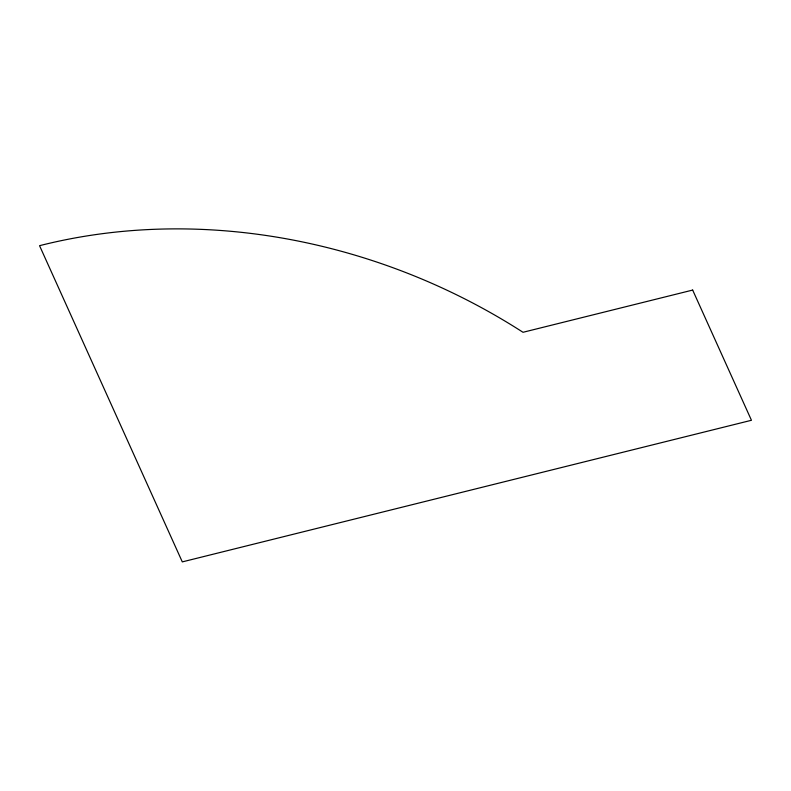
<?xml version="1.0" encoding="UTF-8"?>
<svg xmlns="http://www.w3.org/2000/svg" width="791" height="791" viewBox="0 0 791 791"><rect width="100%" height="100%" fill="white"/><g stroke="black" fill="none" stroke-linecap="round" stroke-linejoin="round"><path stroke-width="1.19" d="M692.669 290.07L523.019 332.289A548.193 457.129 23.8 0 0 39.55 245.685L182.296 561.887L751.45 420.278L692.669 290.07"/></g></svg>
